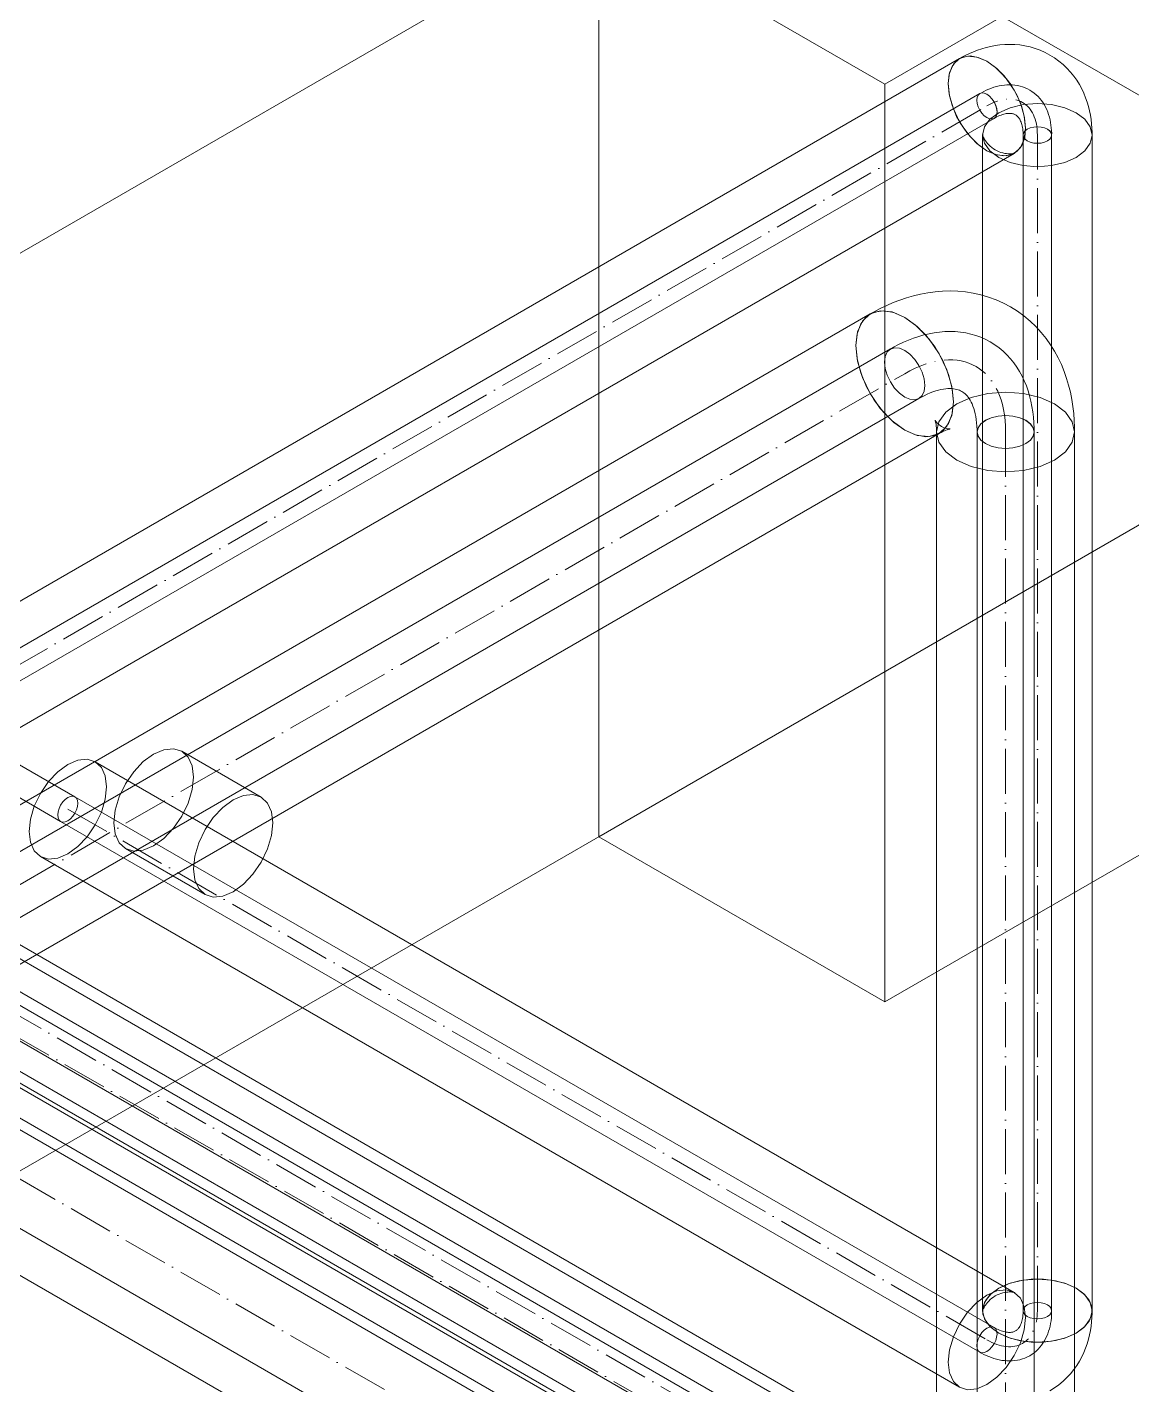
# Model space of a CAD drawing. Header units: millimetres. Extents: x -88595 to 880822, y -1054509 to -148035.
# Drawn here: x 375801.1 to 376046.8, y -320781.1 to -320479.1 of the extents above; entities that cross this region are included whole.
import ezdxf

# ---------------------------------------------------------------- set-up
doc = ezdxf.new("R2010")
doc.units = ezdxf.units.MM
doc.linetypes.add('$12$ADSK_Осевая', pattern=[14, 10, -2, 0, -2])
doc.linetypes.add('$13$ADSK_Осевая', pattern=[14, 10, -2, 0, -2])
for name, color, linetype, lineweight in [('Изоляция', 7, 'Continuous', 18), ('Оборудование', 7, 'Continuous', 18), ('Трубопровод', 7, 'Continuous', 18), ('Трубопроводы', 7, 'Continuous', 18)]:
    doc.layers.add(name, color=color, linetype=linetype, lineweight=lineweight)

# ---------------------------------------------------------------- blocks, each defined once
blk = doc.blocks.new('$0$ADSK_Канальный блок кондиционера1 - AD182MJERAB-3267445-В_ОВ3_1')
at = {"layer": 'Оборудование'}
for p, q in [((1421.55, 16799.45), (679.09, 17228.11)), ((928.7, 16719.03), (1421.55, 17003.58)), ((1282.25, 16849.67), (1423.68, 16931.32)), ((1218.62, 16886.41), (1282.25, 16849.67)), ((1218.62, 16886.41), (1218.62, 16682.28)), ((1282.25, 16645.54), (1282.25, 16849.67)), ((1421.55, 16799.45), (928.7, 16514.9)), ((1218.62, 16682.28), (1360.04, 16763.93)), ((1423.68, 16727.19), (1282.25, 16645.54)), ((1102.12, 16691.16), (1061.81, 16714.43)), ((1058.64, 16708.93), (1098.94, 16685.66)), ((1143.55, 16691.07), (1125.87, 16701.27)), ((1282.25, 16645.54), (1218.62, 16682.28)), ((1113.37, 16679.62), (1131.05, 16669.42))]:
    blk.add_line(p, q, dxfattribs=at)
for points in [[(1110.78, 16685.35, 0), (1111.08, 16688.16, 0), (1111.97, 16691.13, 0), (1113.37, 16694.06, 0), (1115.2, 16696.74, 0), (1117.33, 16698.99, 0), (1119.62, 16700.66, 0), (1121.91, 16701.63, 0), (1124.04, 16701.84, 0), (1125.87, 16701.27, 0), (1127.27, 16699.97, 0), (1128.16, 16698.02, 0), (1128.46, 16695.55, 0)], [(1128.46, 16695.55, 0), (1128.16, 16692.74, 0), (1127.27, 16689.77, 0), (1125.87, 16686.84, 0), (1124.04, 16684.16, 0), (1121.91, 16681.91, 0), (1119.62, 16680.24, 0), (1117.33, 16679.27, 0), (1115.2, 16679.06, 0), (1113.37, 16679.62, 0), (1111.97, 16680.93, 0), (1111.08, 16682.88, 0), (1110.78, 16685.35, 0)], [(1102.77, 16689.7, 0), (1102.7, 16690.33, 0), (1102.47, 16690.83, 0), (1102.12, 16691.16, 0), (1101.65, 16691.3, 0), (1101.11, 16691.25, 0), (1100.53, 16691, 0), (1099.95, 16690.58, 0), (1099.41, 16690, 0), (1098.94, 16689.32, 0), (1098.58, 16688.58, 0), (1098.36, 16687.83, 0), (1098.28, 16687.11, 0)], [(1146.14, 16685.35, 0), (1145.84, 16687.81, 0), (1144.95, 16689.77, 0), (1143.55, 16691.07, 0), (1141.72, 16691.63, 0), (1139.59, 16691.42, 0), (1137.3, 16690.45, 0), (1135.01, 16688.78, 0), (1132.88, 16686.53, 0), (1131.05, 16683.85, 0), (1129.64, 16680.93, 0), (1128.76, 16677.96, 0), (1128.46, 16675.14, 0)], [(1098.28, 16687.11, 0), (1098.36, 16686.48, 0), (1098.58, 16685.99, 0), (1098.94, 16685.66, 0), (1099.41, 16685.51, 0), (1099.95, 16685.57, 0), (1100.53, 16685.82, 0), (1101.11, 16686.24, 0), (1101.65, 16686.81, 0), (1102.12, 16687.49, 0), (1102.47, 16688.23, 0), (1102.7, 16688.99, 0), (1102.77, 16689.7, 0)], [(1128.46, 16675.14, 0), (1128.76, 16672.67, 0), (1129.64, 16670.72, 0), (1131.05, 16669.42, 0), (1132.88, 16668.85, 0), (1135.01, 16669.06, 0), (1137.3, 16670.04, 0), (1139.59, 16671.71, 0), (1141.72, 16673.96, 0), (1143.55, 16676.63, 0), (1144.95, 16679.56, 0), (1145.84, 16682.53, 0), (1146.14, 16685.35, 0)]]:
    blk.add_polyline3d(points, dxfattribs=at)
blk = doc.blocks.new('$0$ADSK_МедьПайка_Отвод-гнутая труба - Отвод _гнутая труба_-94627-В_ОВ3_1')
at = {"layer": 'Трубопроводы', "color": 190, "true_color": 0x8000ff}
for points in [[(1332.58, 16567.39, 0), (1333.09, 16567.77, 0), (1333.4, 16568.21, 0), (1333.51, 16568.69, 0), (1333.4, 16569.16, 0), (1333.09, 16569.61, 0), (1332.58, 16569.99, 0), (1331.93, 16570.28, 0), (1331.16, 16570.46, 0), (1330.34, 16570.52, 0), (1329.52, 16570.46, 0), (1328.75, 16570.28, 0), (1328.09, 16569.99, 0)], [(1325.46, 16564.17, 0), (1325.59, 16564.25, 0), (1325.71, 16564.34, 0), (1325.83, 16564.44, 0), (1325.94, 16564.55, 0), (1326.06, 16564.67, 0), (1326.17, 16564.82, 0), (1326.29, 16564.98, 0), (1326.4, 16565.16, 0), (1326.51, 16565.35, 0), (1326.61, 16565.57, 0), (1326.71, 16565.81, 0), (1326.8, 16566.07, 0), (1326.88, 16566.35, 0), (1326.96, 16566.65, 0), (1327.02, 16566.97, 0), (1327.07, 16567.31, 0), (1327.12, 16567.67, 0), (1327.14, 16568.04, 0), (1327.16, 16568.43, 0), (1327.16, 16568.69, 0)], [(1328.09, 16569.99, 0), (1327.59, 16569.61, 0), (1327.27, 16569.16, 0), (1327.16, 16568.69, 0), (1327.27, 16568.21, 0), (1327.59, 16567.77, 0), (1328.09, 16567.39, 0), (1328.75, 16567.1, 0), (1329.52, 16566.92, 0), (1330.34, 16566.86, 0), (1331.16, 16566.92, 0), (1331.93, 16567.1, 0), (1332.58, 16567.39, 0)], [(1328.64, 16558.67, 0), (1329.14, 16558.98, 0), (1329.61, 16559.33, 0), (1330.06, 16559.7, 0), (1330.48, 16560.11, 0), (1330.88, 16560.54, 0), (1331.24, 16560.99, 0), (1331.58, 16561.47, 0), (1331.89, 16561.97, 0), (1332.17, 16562.48, 0), (1332.42, 16563.01, 0), (1332.64, 16563.56, 0), (1332.84, 16564.11, 0), (1333.01, 16564.68, 0), (1333.15, 16565.26, 0), (1333.27, 16565.85, 0), (1333.37, 16566.45, 0), (1333.44, 16567.06, 0), (1333.48, 16567.67, 0), (1333.51, 16568.29, 0), (1333.51, 16568.69, 0)], [(1319.11, 16559.62, 0), (1318.53, 16559.37, 0), (1317.99, 16559.31, 0), (1317.53, 16559.46, 0), (1317.17, 16559.79, 0), (1316.94, 16560.28, 0), (1316.87, 16560.91, 0), (1316.94, 16561.63, 0), (1317.17, 16562.38, 0), (1317.53, 16563.12, 0), (1317.99, 16563.8, 0), (1318.53, 16564.38, 0), (1319.11, 16564.8, 0)], [(1319.11, 16564.8, 0), (1319.69, 16565.05, 0), (1320.24, 16565.1, 0), (1320.7, 16564.96, 0), (1321.06, 16564.63, 0), (1321.28, 16564.13, 0), (1321.36, 16563.5, 0), (1321.28, 16562.79, 0), (1321.06, 16562.03, 0), (1320.7, 16561.29, 0), (1320.24, 16560.61, 0), (1319.69, 16560.04, 0), (1319.11, 16559.62, 0)], [(1325.46, 16564.17, 0), (1325.33, 16564.1, 0), (1325.2, 16564.04, 0), (1325.05, 16563.99, 0), (1324.9, 16563.94, 0), (1324.73, 16563.91, 0), (1324.55, 16563.88, 0), (1324.35, 16563.86, 0), (1324.14, 16563.85, 0), (1323.92, 16563.86, 0), (1323.68, 16563.88, 0), (1323.42, 16563.91, 0), (1323.15, 16563.96, 0), (1322.87, 16564.03, 0), (1322.57, 16564.12, 0), (1322.26, 16564.22, 0), (1321.94, 16564.35, 0), (1321.61, 16564.49, 0), (1321.27, 16564.65, 0), (1320.92, 16564.83, 0), (1320.7, 16564.96, 0)], [(1328.64, 16558.67, 0), (1328.12, 16558.4, 0), (1327.58, 16558.16, 0), (1327.03, 16557.96, 0), (1326.47, 16557.79, 0), (1325.9, 16557.66, 0), (1325.32, 16557.58, 0), (1324.74, 16557.52, 0), (1324.16, 16557.5, 0), (1323.57, 16557.52, 0), (1322.99, 16557.57, 0), (1322.41, 16557.64, 0), (1321.83, 16557.75, 0), (1321.25, 16557.89, 0), (1320.67, 16558.06, 0), (1320.1, 16558.25, 0), (1319.54, 16558.47, 0), (1318.98, 16558.71, 0), (1318.42, 16558.97, 0), (1317.87, 16559.26, 0), (1317.53, 16559.46, 0)]]:
    blk.add_polyline3d(points, dxfattribs=at)
blk = doc.blocks.new('$0$ADSK_МедьПайка_Отвод-гнутая труба - Отвод _гнутая труба_-3260024-В_ОВ3_1')
at = {"layer": 'Трубопроводы', "color": 134, "true_color": 0x00a6a6}
for points in [[(1308.17, 16537.29, 0), (1307.16, 16536.54, 0), (1306.53, 16535.65, 0), (1306.31, 16534.7, 0), (1306.53, 16533.75, 0), (1307.16, 16532.87, 0), (1308.17, 16532.11, 0), (1309.49, 16531.53, 0), (1311.02, 16531.16, 0), (1312.66, 16531.04, 0), (1314.3, 16531.16, 0), (1315.84, 16531.53, 0), (1317.15, 16532.11, 0)], [(1317.15, 16532.11, 0), (1318.16, 16532.87, 0), (1318.79, 16533.75, 0), (1319.01, 16534.7, 0), (1318.79, 16535.65, 0), (1318.16, 16536.54, 0), (1317.15, 16537.29, 0), (1315.84, 16537.88, 0), (1314.3, 16538.24, 0), (1312.66, 16538.37, 0), (1311.02, 16538.24, 0), (1309.49, 16537.88, 0), (1308.17, 16537.29, 0)], [(1302.91, 16525.67, 0), (1303.16, 16525.82, 0), (1303.4, 16526, 0), (1303.64, 16526.2, 0), (1303.87, 16526.42, 0), (1304.1, 16526.67, 0), (1304.33, 16526.96, 0), (1304.56, 16527.28, 0), (1304.78, 16527.64, 0), (1305, 16528.03, 0), (1305.2, 16528.47, 0), (1305.4, 16528.95, 0), (1305.58, 16529.47, 0), (1305.75, 16530.03, 0), (1305.9, 16530.63, 0), (1306.03, 16531.27, 0), (1306.13, 16531.94, 0), (1306.22, 16532.66, 0), (1306.27, 16533.41, 0), (1306.3, 16534.19, 0), (1306.31, 16534.7, 0)], [(1309.26, 16514.67, 0), (1310.25, 16515.29, 0), (1311.2, 16515.98, 0), (1312.1, 16516.73, 0), (1312.95, 16517.54, 0), (1313.74, 16518.4, 0), (1314.47, 16519.31, 0), (1315.15, 16520.26, 0), (1315.76, 16521.26, 0), (1316.32, 16522.29, 0), (1316.82, 16523.35, 0), (1317.27, 16524.44, 0), (1317.66, 16525.55, 0), (1318, 16526.69, 0), (1318.29, 16527.85, 0), (1318.53, 16529.03, 0), (1318.71, 16530.22, 0), (1318.86, 16531.44, 0), (1318.95, 16532.66, 0), (1319, 16533.91, 0), (1319.01, 16534.7, 0)], [(1290.21, 16516.56, 0), (1289.05, 16516.06, 0), (1287.96, 16515.95, 0), (1287.03, 16516.24, 0), (1286.32, 16516.9, 0), (1285.87, 16517.89, 0), (1285.72, 16519.15, 0), (1285.87, 16520.58, 0), (1286.32, 16522.09, 0), (1287.03, 16523.57, 0), (1287.96, 16524.93, 0), (1289.05, 16526.08, 0), (1290.21, 16526.93, 0)], [(1290.21, 16526.93, 0), (1291.37, 16527.42, 0), (1292.45, 16527.53, 0), (1293.38, 16527.24, 0), (1294.1, 16526.58, 0), (1294.55, 16525.59, 0), (1294.7, 16524.33, 0), (1294.55, 16522.9, 0), (1294.1, 16521.39, 0), (1293.38, 16519.91, 0), (1292.45, 16518.55, 0), (1291.37, 16517.4, 0), (1290.21, 16516.56, 0)], [(1302.91, 16525.67, 0), (1302.65, 16525.53, 0), (1302.38, 16525.41, 0), (1302.09, 16525.3, 0), (1301.78, 16525.21, 0), (1301.44, 16525.14, 0), (1301.08, 16525.08, 0), (1300.69, 16525.04, 0), (1300.27, 16525.03, 0), (1299.82, 16525.04, 0), (1299.34, 16525.08, 0), (1298.83, 16525.15, 0), (1298.28, 16525.25, 0), (1297.72, 16525.39, 0), (1297.12, 16525.56, 0), (1296.5, 16525.77, 0), (1295.86, 16526.01, 0), (1295.2, 16526.3, 0), (1294.52, 16526.62, 0), (1293.83, 16526.99, 0), (1293.38, 16527.24, 0)], [(1309.26, 16514.67, 0), (1308.22, 16514.12, 0), (1307.15, 16513.64, 0), (1306.05, 16513.24, 0), (1304.93, 16512.91, 0), (1303.79, 16512.65, 0), (1302.63, 16512.47, 0), (1301.47, 16512.37, 0), (1300.3, 16512.33, 0), (1299.13, 16512.36, 0), (1297.96, 16512.46, 0), (1296.8, 16512.61, 0), (1295.64, 16512.83, 0), (1294.48, 16513.11, 0), (1293.33, 16513.44, 0), (1292.19, 16513.82, 0), (1291.06, 16514.26, 0), (1289.94, 16514.74, 0), (1288.83, 16515.27, 0), (1287.73, 16515.85, 0), (1287.03, 16516.24, 0)]]:
    blk.add_polyline3d(points, dxfattribs=at)

msp = doc.modelspace()

# ---------------------------------------------------------------- linework, layer by layer
at = {"layer": 'Изоляция', "color": 190, "true_color": 0x8000ff}
for p, q in [((376008.47, -320486.07), (375732.43, -320645.45)), ((376013.61, -320503.1), (376013.61, -320764.58)), ((376037.96, -320764.58), (376037.96, -320503.1)), ((375744.6, -320666.54), (376020.65, -320507.16)), ((376020.65, -320760.52), (375816.21, -320642.48)), ((378546.71, -322269.36), (375744.6, -320651.56)), ((375804.03, -320663.57), (376008.47, -320781.61)), ((375727.58, -320673.51), (378536.21, -322295.08))]:
    msp.add_line(p, q, dxfattribs=at)
at = {"layer": 'Изоляция', "color": 134, "true_color": 0x00a6a6}
for p, q in [((375988.59, -320542.88), (375743.5, -320684.38)), ((375759.64, -320710.51), (376003.94, -320569.46)), ((376003.37, -320569.13), (376003.37, -320804.69)), ((376034.07, -320804.69), (376034.07, -320569.13)), ((376003.94, -320804.36), (375768.3, -320668.31)), ((378565.65, -322311), (375759.65, -320690.95)), ((375752.95, -320694.9), (375988.59, -320830.95)), ((375740.52, -320722.69), (378549.14, -322344.25))]:
    msp.add_line(p, q, dxfattribs=at)
at = {"layer": 'Изоляция', "color": 190, "true_color": 0x8000ff}
for points in [[(376014.56, -320486.68, 0), (376012.65, -320485.82, 0), (376010.83, -320485.5, 0), (376009.19, -320485.75, 0), (376007.83, -320486.53, 0), (376006.8, -320487.83, 0), (376006.17, -320489.56, 0), (376005.95, -320491.65, 0)], [(376005.95, -320491.65, 0), (376006.25, -320489.24, 0), (376007.11, -320487.34, 0), (376008.47, -320486.07, 0), (376010.26, -320485.52, 0), (376012.33, -320485.73, 0), (376014.56, -320486.68, 0)], [(376028.59, -320485.29, 0), (376027.52, -320484.72, 0), (376026.42, -320484.23, 0), (376025.3, -320483.82, 0), (376024.16, -320483.48, 0), (376023.02, -320483.23, 0), (376021.88, -320483.05, 0), (376020.75, -320482.95, 0), (376019.63, -320482.91, 0), (376018.54, -320482.94, 0), (376017.46, -320483.03, 0), (376016.42, -320483.17, 0), (376015.4, -320483.36, 0), (376014.4, -320483.6, 0), (376013.44, -320483.88, 0), (376012.5, -320484.19, 0), (376011.59, -320484.54, 0), (376010.7, -320484.93, 0), (376009.84, -320485.34, 0), (376009, -320485.78, 0), (376008.47, -320486.07, 0)], [(376028.59, -320485.29, 0), (376029.61, -320485.93, 0), (376030.59, -320486.63, 0), (376031.51, -320487.4, 0), (376032.36, -320488.22, 0), (376033.15, -320489.08, 0), (376033.88, -320489.98, 0), (376034.53, -320490.91, 0), (376035.12, -320491.86, 0), (376035.64, -320492.82, 0), (376036.1, -320493.79, 0), (376036.51, -320494.77, 0), (376036.85, -320495.75, 0), (376037.14, -320496.73, 0), (376037.38, -320497.7, 0), (376037.58, -320498.67, 0), (376037.73, -320499.64, 0), (376037.84, -320500.6, 0), (376037.92, -320501.55, 0), (376037.96, -320502.5, 0), (376037.96, -320503.1, 0)], [(376014.56, -320486.68, 0), (376016.79, -320488.3, 0), (376018.87, -320490.49, 0), (376020.65, -320493.1, 0), (376022.02, -320495.95, 0), (376022.88, -320498.85, 0), (376023.17, -320501.59, 0)], [(376023.17, -320501.59, 0), (376022.95, -320499.25, 0), (376022.32, -320496.78, 0), (376021.29, -320494.3, 0), (376019.93, -320491.94, 0), (376018.3, -320489.82, 0), (376016.48, -320488.03, 0), (376014.56, -320486.68, 0)], [(376014.56, -320506.56, 0), (376012.33, -320504.93, 0), (376010.26, -320502.74, 0), (376008.47, -320500.13, 0), (376007.11, -320497.28, 0), (376006.25, -320494.39, 0), (376005.95, -320491.65, 0)], [(376005.95, -320491.65, 0), (376006.17, -320493.98, 0), (376006.81, -320496.45, 0), (376007.83, -320498.93, 0), (376009.2, -320501.29, 0), (376010.83, -320503.42, 0), (376012.65, -320505.2, 0), (376014.56, -320506.56, 0)], [(376034.4, -320498.13, 0), (376031.87, -320497.01, 0), (376028.94, -320496.31, 0), (376025.79, -320496.07, 0), (376022.64, -320496.31, 0), (376019.7, -320497.01, 0), (376017.18, -320498.13, 0)], [(376017.18, -320498.13, 0), (376019.7, -320497.01, 0), (376022.64, -320496.31, 0), (376025.79, -320496.07, 0), (376028.94, -320496.31, 0), (376031.87, -320497.01, 0), (376034.4, -320498.13, 0)], [(376017.18, -320498.13, 0), (376015.24, -320499.58, 0), (376014.03, -320501.28, 0), (376013.61, -320503.1, 0), (376014.03, -320504.92, 0), (376015.24, -320506.61, 0), (376017.18, -320508.07, 0)], [(376017.18, -320508.07, 0), (376015.24, -320506.61, 0), (376014.03, -320504.92, 0), (376013.61, -320503.1, 0), (376014.03, -320501.28, 0), (376015.24, -320499.58, 0), (376017.18, -320498.13, 0)], [(376034.4, -320508.07, 0), (376036.33, -320506.61, 0), (376037.55, -320504.92, 0), (376037.96, -320503.1, 0), (376037.55, -320501.28, 0), (376036.33, -320499.58, 0), (376034.4, -320498.13, 0)], [(376034.4, -320498.13, 0), (376036.33, -320499.58, 0), (376037.55, -320501.28, 0), (376037.96, -320503.1, 0), (376037.55, -320504.92, 0), (376036.33, -320506.61, 0), (376034.4, -320508.07, 0)], [(376016.41, -320506.37, 0), (376016.01, -320506.12, 0), (376015.63, -320505.85, 0), (376015.28, -320505.55, 0), (376014.96, -320505.25, 0), (376014.68, -320504.95, 0), (376014.44, -320504.65, 0), (376014.23, -320504.36, 0), (376014.06, -320504.08, 0), (376013.93, -320503.83, 0), (376013.82, -320503.61, 0), (376013.74, -320503.42, 0), (376013.69, -320503.25, 0), (376013.65, -320503.13, 0), (376013.62, -320503.03, 0), (376013.61, -320502.97, 0), (376013.61, -320502.94, 0), (376013.61, -320502.94, 0)], [(376013.61, -320502.94, 0), (376013.61, -320502.95, 0), (376013.61, -320503, 0), (376013.61, -320503.07, 0), (376013.61, -320503.1, 0)], [(376023.17, -320501.59, 0), (376022.88, -320503.99, 0), (376022.02, -320505.89, 0), (376020.65, -320507.16, 0), (376018.87, -320507.71, 0), (376016.79, -320507.51, 0), (376014.56, -320506.56, 0)], [(376014.56, -320506.56, 0), (376016.48, -320507.42, 0), (376018.3, -320507.73, 0), (376019.93, -320507.49, 0), (376021.29, -320506.7, 0), (376022.32, -320505.41, 0), (376022.96, -320503.67, 0), (376023.17, -320501.59, 0)], [(376016.41, -320506.37, 0), (376016.83, -320506.6, 0), (376017.26, -320506.79, 0), (376017.69, -320506.95, 0), (376018.11, -320507.07, 0), (376018.51, -320507.16, 0), (376018.9, -320507.22, 0), (376019.25, -320507.25, 0), (376019.57, -320507.26, 0), (376019.85, -320507.25, 0), (376020.1, -320507.23, 0), (376020.31, -320507.21, 0), (376020.48, -320507.18, 0), (376020.61, -320507.14, 0), (376020.7, -320507.12, 0), (376020.76, -320507.1, 0), (376020.79, -320507.09, 0), (376020.79, -320507.09, 0)], [(376017.18, -320508.07, 0), (376019.7, -320509.19, 0), (376022.64, -320509.89, 0), (376025.79, -320510.13, 0), (376028.94, -320509.89, 0), (376031.87, -320509.19, 0), (376034.4, -320508.07, 0)], [(376034.4, -320508.07, 0), (376031.87, -320509.19, 0), (376028.94, -320509.89, 0), (376025.79, -320510.13, 0), (376022.64, -320509.89, 0), (376019.7, -320509.19, 0), (376017.18, -320508.07, 0)], [(376020.79, -320507.09, 0), (376020.78, -320507.09, 0), (376020.74, -320507.11, 0), (376020.67, -320507.15, 0), (376020.65, -320507.16, 0)], [(375810.12, -320643.09, 0), (375812.35, -320642.14, 0), (375814.42, -320641.93, 0), (375816.21, -320642.48, 0), (375817.58, -320643.75, 0), (375818.44, -320645.65, 0), (375818.73, -320648.06, 0)], [(375801.51, -320658, 0), (375801.8, -320655.26, 0), (375802.66, -320652.36, 0), (375804.03, -320649.51, 0), (375805.82, -320646.9, 0), (375807.89, -320644.71, 0), (375810.12, -320643.09, 0)], [(375818.73, -320648.06, 0), (375818.44, -320650.8, 0), (375817.58, -320653.69, 0), (375816.21, -320656.54, 0), (375814.42, -320659.15, 0), (375812.35, -320661.34, 0), (375810.12, -320662.97, 0)], [(375810.12, -320662.97, 0), (375807.89, -320663.92, 0), (375805.82, -320664.12, 0), (375804.03, -320663.57, 0), (375802.66, -320662.3, 0), (375801.8, -320660.4, 0), (375801.51, -320658, 0)], [(376017.18, -320759.61, 0), (376019.7, -320758.49, 0), (376022.64, -320757.79, 0), (376025.79, -320757.55, 0), (376028.94, -320757.79, 0), (376031.87, -320758.49, 0), (376034.4, -320759.61, 0)], [(376034.4, -320759.61, 0), (376032.26, -320758.63, 0), (376029.81, -320757.95, 0), (376027.15, -320757.6, 0), (376024.42, -320757.6, 0), (376021.76, -320757.95, 0), (376019.31, -320758.63, 0), (376017.18, -320759.61, 0)], [(376017.18, -320769.55, 0), (376015.24, -320768.1, 0), (376014.03, -320766.4, 0), (376013.61, -320764.58, 0), (376014.03, -320762.76, 0), (376015.24, -320761.07, 0), (376017.18, -320759.61, 0)], [(376017.18, -320759.61, 0), (376015.48, -320760.84, 0), (376014.29, -320762.26, 0), (376013.69, -320763.8, 0), (376013.69, -320765.37, 0), (376014.3, -320766.9, 0), (376015.48, -320768.32, 0), (376017.18, -320769.55, 0)], [(376023.17, -320766.09, 0), (376022.88, -320763.69, 0), (376022.02, -320761.79, 0), (376020.65, -320760.52, 0), (376018.87, -320759.97, 0), (376016.79, -320760.17, 0), (376014.56, -320761.12, 0)], [(376014.56, -320761.12, 0), (376016.79, -320760.17, 0), (376018.87, -320759.97, 0), (376020.65, -320760.52, 0), (376022.02, -320761.79, 0), (376022.88, -320763.69, 0), (376023.17, -320766.09, 0)], [(376016.41, -320761.3, 0), (376016.83, -320761.08, 0), (376017.26, -320760.89, 0), (376017.69, -320760.73, 0), (376018.11, -320760.61, 0), (376018.51, -320760.52, 0), (376018.9, -320760.46, 0), (376019.25, -320760.43, 0), (376019.57, -320760.42, 0), (376019.85, -320760.42, 0), (376020.1, -320760.44, 0), (376020.31, -320760.47, 0), (376020.48, -320760.5, 0), (376020.61, -320760.53, 0), (376020.7, -320760.56, 0), (376020.76, -320760.58, 0), (376020.79, -320760.59, 0), (376020.79, -320760.59, 0)], [(376020.79, -320760.59, 0), (376020.78, -320760.59, 0), (376020.74, -320760.57, 0), (376020.67, -320760.53, 0), (376020.65, -320760.52, 0)], [(376034.4, -320759.61, 0), (376036.33, -320761.07, 0), (376037.55, -320762.76, 0), (376037.96, -320764.58, 0), (376037.55, -320766.4, 0), (376036.33, -320768.1, 0), (376034.4, -320769.55, 0)], [(376034.4, -320769.55, 0), (376036.1, -320768.32, 0), (376037.28, -320766.9, 0), (376037.89, -320765.37, 0), (376037.89, -320763.79, 0), (376037.28, -320762.26, 0), (376036.1, -320760.84, 0), (376034.4, -320759.61, 0)], [(376014.56, -320761.12, 0), (376012.33, -320762.75, 0), (376010.26, -320764.94, 0), (376008.47, -320767.55, 0), (376007.11, -320770.4, 0), (376006.25, -320773.29, 0), (376005.95, -320776.03, 0)], [(376005.95, -320776.03, 0), (376006.25, -320773.29, 0), (376007.11, -320770.4, 0), (376008.47, -320767.55, 0), (376010.26, -320764.94, 0), (376012.33, -320762.75, 0), (376014.56, -320761.12, 0)], [(376016.41, -320761.3, 0), (376016.01, -320761.56, 0), (376015.63, -320761.83, 0), (376015.28, -320762.12, 0), (376014.96, -320762.43, 0), (376014.68, -320762.73, 0), (376014.44, -320763.03, 0), (376014.23, -320763.32, 0), (376014.06, -320763.59, 0), (376013.93, -320763.84, 0), (376013.82, -320764.07, 0), (376013.74, -320764.26, 0), (376013.69, -320764.42, 0), (376013.65, -320764.55, 0), (376013.62, -320764.65, 0), (376013.61, -320764.71, 0), (376013.61, -320764.74, 0), (376013.61, -320764.74, 0)], [(376013.61, -320764.74, 0), (376013.61, -320764.73, 0), (376013.61, -320764.68, 0), (376013.61, -320764.6, 0), (376013.61, -320764.58, 0)], [(376014.56, -320781, 0), (376016.79, -320779.38, 0), (376018.87, -320777.19, 0), (376020.65, -320774.58, 0), (376022.02, -320771.73, 0), (376022.88, -320768.83, 0), (376023.17, -320766.09, 0)], [(376023.17, -320766.09, 0), (376022.88, -320768.83, 0), (376022.02, -320771.73, 0), (376020.65, -320774.58, 0), (376018.87, -320777.19, 0), (376016.79, -320779.38, 0), (376014.56, -320781, 0)], [(376028.59, -320782.39, 0), (376029.61, -320781.75, 0), (376030.59, -320781.04, 0), (376031.51, -320780.28, 0), (376032.36, -320779.46, 0), (376033.15, -320778.6, 0), (376033.88, -320777.7, 0), (376034.53, -320776.77, 0), (376035.12, -320775.82, 0), (376035.64, -320774.86, 0), (376036.1, -320773.89, 0), (376036.51, -320772.91, 0), (376036.85, -320771.93, 0), (376037.14, -320770.95, 0), (376037.38, -320769.98, 0), (376037.58, -320769.01, 0), (376037.73, -320768.04, 0), (376037.84, -320767.08, 0), (376037.92, -320766.13, 0), (376037.96, -320765.18, 0), (376037.96, -320764.58, 0)], [(376034.4, -320769.55, 0), (376031.87, -320770.67, 0), (376028.94, -320771.37, 0), (376025.79, -320771.61, 0), (376022.64, -320771.37, 0), (376019.7, -320770.67, 0), (376017.18, -320769.55, 0)], [(376017.18, -320769.55, 0), (376019.31, -320770.53, 0), (376021.77, -320771.22, 0), (376024.43, -320771.57, 0), (376027.15, -320771.57, 0), (376029.81, -320771.22, 0), (376032.27, -320770.53, 0), (376034.4, -320769.55, 0)], [(376005.95, -320776.03, 0), (376006.25, -320778.44, 0), (376007.11, -320780.34, 0), (376008.47, -320781.61, 0), (376010.26, -320782.16, 0), (376012.33, -320781.95, 0), (376014.56, -320781, 0)], [(376014.56, -320781, 0), (376012.33, -320781.95, 0), (376010.26, -320782.16, 0), (376008.47, -320781.61, 0), (376007.11, -320780.34, 0), (376006.25, -320778.44, 0), (376005.95, -320776.03, 0)]]:
    msp.add_polyline3d(points, dxfattribs=at)
at = {"layer": 'Изоляция', "color": 134, "true_color": 0x00a6a6}
for points in [[(376019.82, -320541.3, 0), (376018.23, -320540.46, 0), (376016.59, -320539.73, 0), (376014.92, -320539.12, 0), (376013.22, -320538.62, 0), (376011.51, -320538.24, 0), (376009.79, -320537.97, 0), (376008.08, -320537.81, 0), (376006.38, -320537.76, 0), (376004.7, -320537.8, 0), (376003.04, -320537.94, 0), (376001.41, -320538.16, 0), (375999.81, -320538.46, 0), (375998.24, -320538.83, 0), (375996.7, -320539.28, 0), (375995.19, -320539.79, 0), (375993.72, -320540.35, 0), (375992.27, -320540.98, 0), (375990.85, -320541.66, 0), (375989.46, -320542.39, 0), (375988.59, -320542.88, 0)], [(375996.27, -320543.64, 0), (375993.85, -320542.56, 0), (375991.55, -320542.16, 0), (375989.5, -320542.46, 0), (375987.78, -320543.46, 0), (375986.49, -320545.09, 0), (375985.68, -320547.27, 0), (375985.41, -320549.9, 0)], [(375985.41, -320549.9, 0), (375985.78, -320546.87, 0), (375986.87, -320544.48, 0), (375988.59, -320542.88, 0), (375990.84, -320542.18, 0), (375993.46, -320542.44, 0), (375996.27, -320543.64, 0)], [(376019.82, -320541.3, 0), (376021.34, -320542.26, 0), (376022.79, -320543.31, 0), (376024.16, -320544.45, 0), (376025.44, -320545.67, 0), (376026.62, -320546.97, 0), (376027.71, -320548.32, 0), (376028.71, -320549.72, 0), (376029.6, -320551.17, 0), (376030.4, -320552.64, 0), (376031.12, -320554.15, 0), (376031.74, -320555.67, 0), (376032.28, -320557.2, 0), (376032.74, -320558.75, 0), (376033.13, -320560.31, 0), (376033.44, -320561.87, 0), (376033.69, -320563.43, 0), (376033.87, -320565, 0), (376033.99, -320566.57, 0), (376034.06, -320568.14, 0), (376034.07, -320569.13, 0)], [(375996.27, -320543.64, 0), (375999.07, -320545.69, 0), (376001.69, -320548.45, 0), (376003.94, -320551.74, 0), (376005.67, -320555.33, 0), (376006.75, -320558.98, 0), (376007.12, -320562.44, 0)], [(376007.12, -320562.44, 0), (376006.85, -320559.49, 0), (376006.04, -320556.38, 0), (376004.75, -320553.25, 0), (376003.03, -320550.28, 0), (376000.97, -320547.6, 0), (375998.68, -320545.34, 0), (375996.27, -320543.64, 0)], [(375996.27, -320568.7, 0), (375993.46, -320566.65, 0), (375990.84, -320563.89, 0), (375988.59, -320560.6, 0), (375986.87, -320557.01, 0), (375985.78, -320553.36, 0), (375985.41, -320549.9, 0)], [(375985.41, -320549.9, 0), (375985.68, -320552.85, 0), (375986.49, -320555.96, 0), (375987.78, -320559.09, 0), (375989.5, -320562.06, 0), (375991.56, -320564.75, 0), (375993.85, -320567, 0), (375996.27, -320568.7, 0)], [(376029.57, -320562.87, 0), (376026.39, -320561.46, 0), (376022.69, -320560.57, 0), (376018.72, -320560.27, 0), (376014.74, -320560.57, 0), (376011.04, -320561.46, 0), (376007.86, -320562.87, 0)], [(376007.86, -320562.87, 0), (376011.04, -320561.46, 0), (376014.74, -320560.57, 0), (376018.72, -320560.27, 0), (376022.69, -320560.57, 0), (376026.39, -320561.46, 0), (376029.57, -320562.87, 0)], [(376007.12, -320562.44, 0), (376006.75, -320565.47, 0), (376005.67, -320567.86, 0), (376003.94, -320569.46, 0), (376001.69, -320570.16, 0), (375999.07, -320569.9, 0), (375996.27, -320568.7, 0)], [(375996.27, -320568.7, 0), (375998.68, -320569.78, 0), (376000.98, -320570.18, 0), (376003.03, -320569.88, 0), (376004.75, -320568.88, 0), (376006.05, -320567.25, 0), (376006.85, -320565.07, 0), (376007.12, -320562.44, 0)], [(376007.86, -320562.87, 0), (376005.42, -320564.7, 0), (376003.89, -320566.84, 0), (376003.37, -320569.13, 0), (376003.89, -320571.43, 0), (376005.42, -320573.56, 0), (376007.86, -320575.4, 0)], [(376007.86, -320575.4, 0), (376005.42, -320573.56, 0), (376003.89, -320571.43, 0), (376003.37, -320569.13, 0), (376003.89, -320566.84, 0), (376005.42, -320564.7, 0), (376007.86, -320562.87, 0)], [(376029.57, -320575.4, 0), (376032.01, -320573.56, 0), (376033.54, -320571.43, 0), (376034.07, -320569.13, 0), (376033.54, -320566.84, 0), (376032.01, -320564.7, 0), (376029.57, -320562.87, 0)], [(376029.57, -320562.87, 0), (376032.01, -320564.7, 0), (376033.54, -320566.84, 0), (376034.07, -320569.13, 0), (376033.54, -320571.43, 0), (376032.01, -320573.56, 0), (376029.57, -320575.4, 0)], [(376004.47, -320567.89, 0), (376004.19, -320567.72, 0), (376003.93, -320567.53, 0), (376003.7, -320567.34, 0), (376003.5, -320567.15, 0), (376003.33, -320566.97, 0), (376003.2, -320566.81, 0), (376003.11, -320566.68, 0), (376003.05, -320566.59, 0), (376003.03, -320566.53, 0), (376003.02, -320566.52, 0)], [(376003.02, -320566.52, 0), (376003.03, -320566.55, 0), (376003.06, -320566.63, 0), (376003.1, -320566.76, 0), (376003.15, -320566.94, 0), (376003.2, -320567.18, 0), (376003.25, -320567.47, 0), (376003.3, -320567.81, 0), (376003.33, -320568.2, 0), (376003.36, -320568.64, 0), (376003.37, -320569.12, 0), (376003.37, -320569.13, 0)], [(376006.37, -320568.46, 0), (376006.34, -320568.46, 0), (376006.26, -320568.48, 0), (376006.13, -320568.5, 0), (376005.95, -320568.55, 0), (376005.72, -320568.63, 0), (376005.44, -320568.73, 0), (376005.12, -320568.86, 0), (376004.76, -320569.03, 0), (376004.37, -320569.22, 0), (376003.95, -320569.46, 0), (376003.94, -320569.46, 0)], [(376004.47, -320567.89, 0), (376004.76, -320568.05, 0), (376005.05, -320568.18, 0), (376005.33, -320568.28, 0), (376005.6, -320568.36, 0), (376005.83, -320568.41, 0), (376006.03, -320568.44, 0), (376006.19, -320568.46, 0), (376006.3, -320568.46, 0), (376006.36, -320568.46, 0), (376006.37, -320568.46, 0)], [(376007.86, -320575.4, 0), (376011.04, -320576.81, 0), (376014.74, -320577.69, 0), (376018.72, -320577.99, 0), (376022.69, -320577.69, 0), (376026.39, -320576.81, 0), (376029.57, -320575.4, 0)], [(376029.57, -320575.4, 0), (376026.39, -320576.81, 0), (376022.69, -320577.69, 0), (376018.72, -320577.99, 0), (376014.74, -320577.69, 0), (376011.04, -320576.81, 0), (376007.86, -320575.4, 0)]]:
    msp.add_polyline3d(points, dxfattribs=at)
at = {"layer": 'Трубопровод', "color": 190, "true_color": 0x8000ff}
for p, q in [((376012.97, -320493.87), (375734.29, -320654.77)), ((375737.47, -320660.26), (376016.15, -320499.37)), ((376022.61, -320503.1), (376022.61, -320764.58)), ((376028.96, -320764.58), (376028.96, -320503.1)), ((376016.15, -320768.31), (375811.71, -320650.28)), ((378545.47, -322279.04), (375736.84, -320657.48)), ((375808.53, -320655.78), (376012.97, -320773.81)), ((375732.08, -320665.72), (378540.71, -322287.28))]:
    msp.add_line(p, q, dxfattribs=at)
at = {"layer": 'Трубопровод', "color": 190, "linetype": '$12$ADSK_Осевая', "true_color": 0x8000ff}
for p, q in [((375735.88, -320657.51), (376014.56, -320496.62)), ((375735.88, -320657.51), (376014.56, -320496.62)), ((376025.79, -320764.58), (376025.79, -320503.1)), ((376025.79, -320764.58), (376025.79, -320503.1)), ((375810.12, -320653.03), (376014.56, -320771.06)), ((375810.12, -320653.03), (376014.56, -320771.06)), ((375734.46, -320661.6), (378543.09, -322283.16)), ((375734.46, -320661.6), (378543.09, -322283.16))]:
    msp.add_line(p, q, dxfattribs=at)
at = {"layer": 'Трубопровод', "color": 134, "true_color": 0x00a6a6}
for p, q in [((375993.09, -320550.67), (375746.6, -320692.98)), ((375752.95, -320703.98), (375999.44, -320561.67)), ((376012.37, -320569.13), (376012.37, -320804.69)), ((376025.07, -320804.69), (376025.07, -320569.13)), ((375999.44, -320812.15), (375763.8, -320676.11)), ((375757.45, -320687.1), (375993.09, -320823.15)), ((378563.17, -322319.96), (375754.54, -320698.4)), ((375745.02, -320714.89), (378553.64, -322336.46))]:
    msp.add_line(p, q, dxfattribs=at)
at = {"layer": 'Трубопровод', "color": 134, "linetype": '$12$ADSK_Осевая', "true_color": 0x00a6a6}
for p, q in [((375749.78, -320698.48), (375996.27, -320556.17)), ((375749.78, -320698.48), (375996.27, -320556.17)), ((376018.72, -320804.69), (376018.72, -320569.13)), ((376018.72, -320804.69), (376018.72, -320569.13)), ((375760.62, -320681.6), (375996.27, -320817.65)), ((375760.62, -320681.6), (375996.27, -320817.65)), ((375749.78, -320706.64), (378558.41, -322328.21)), ((375749.78, -320706.64), (378558.41, -322328.21))]:
    msp.add_line(p, q, dxfattribs=at)
at = {"layer": 'Трубопровод', "color": 190, "true_color": 0x8000ff}
for points in [[(376012.32, -320495.32, 0), (376012.39, -320494.69, 0), (376012.62, -320494.2, 0), (376012.97, -320493.87, 0), (376013.44, -320493.72, 0), (376013.98, -320493.78, 0), (376014.56, -320494.02, 0)], [(376014.56, -320494.02, 0), (376015.14, -320494.45, 0), (376015.68, -320495.02, 0), (376016.15, -320495.7, 0), (376016.51, -320496.44, 0), (376016.73, -320497.2, 0), (376016.81, -320497.91, 0)], [(376014.56, -320499.21, 0), (376013.98, -320498.79, 0), (376013.44, -320498.21, 0), (376012.97, -320497.53, 0), (376012.62, -320496.79, 0), (376012.39, -320496.04, 0), (376012.32, -320495.32, 0)], [(376016.81, -320497.91, 0), (376016.73, -320498.54, 0), (376016.51, -320499.04, 0), (376016.15, -320499.37, 0), (376015.68, -320499.51, 0), (376015.14, -320499.46, 0), (376014.56, -320499.21, 0)], [(376023.54, -320501.8, 0), (376023.04, -320502.18, 0), (376022.72, -320502.62, 0), (376022.61, -320503.1, 0), (376022.72, -320503.57, 0), (376023.04, -320504.01, 0), (376023.54, -320504.39, 0)], [(376028.03, -320501.8, 0), (376027.37, -320501.51, 0), (376026.61, -320501.33, 0), (376025.79, -320501.26, 0), (376024.97, -320501.33, 0), (376024.2, -320501.51, 0), (376023.54, -320501.8, 0)], [(376028.03, -320504.39, 0), (376028.54, -320504.01, 0), (376028.85, -320503.57, 0), (376028.96, -320503.1, 0), (376028.85, -320502.62, 0), (376028.54, -320502.18, 0), (376028.03, -320501.8, 0)], [(376023.54, -320504.39, 0), (376024.2, -320504.69, 0), (376024.97, -320504.87, 0), (376025.79, -320504.93, 0), (376026.61, -320504.87, 0), (376027.37, -320504.69, 0), (376028.03, -320504.39, 0)], [(375807.87, -320654.32, 0), (375807.95, -320653.61, 0), (375808.18, -320652.85, 0), (375808.53, -320652.11, 0), (375809, -320651.43, 0), (375809.54, -320650.86, 0), (375810.12, -320650.43, 0)], [(375810.12, -320650.43, 0), (375810.7, -320650.19, 0), (375811.24, -320650.13, 0), (375811.71, -320650.28, 0), (375812.06, -320650.61, 0), (375812.29, -320651.1, 0), (375812.36, -320651.73, 0)], [(375812.36, -320651.73, 0), (375812.29, -320652.45, 0), (375812.06, -320653.2, 0), (375811.71, -320653.94, 0), (375811.24, -320654.62, 0), (375810.7, -320655.2, 0), (375810.12, -320655.62, 0)], [(375810.12, -320655.62, 0), (375809.54, -320655.87, 0), (375809, -320655.92, 0), (375808.53, -320655.78, 0), (375808.18, -320655.45, 0), (375807.95, -320654.95, 0), (375807.87, -320654.32, 0)], [(376023.54, -320765.88, 0), (376023.04, -320765.5, 0), (376022.72, -320765.06, 0), (376022.61, -320764.58, 0), (376022.72, -320764.11, 0), (376023.04, -320763.66, 0), (376023.54, -320763.28, 0)], [(376023.54, -320763.28, 0), (376024.2, -320762.99, 0), (376024.97, -320762.81, 0), (376025.79, -320762.75, 0), (376026.61, -320762.81, 0), (376027.37, -320762.99, 0), (376028.03, -320763.28, 0)], [(376028.03, -320763.28, 0), (376028.54, -320763.66, 0), (376028.85, -320764.11, 0), (376028.96, -320764.58, 0), (376028.85, -320765.06, 0), (376028.54, -320765.5, 0), (376028.03, -320765.88, 0)], [(376028.03, -320765.88, 0), (376027.37, -320766.17, 0), (376026.61, -320766.35, 0), (376025.79, -320766.41, 0), (376024.97, -320766.35, 0), (376024.2, -320766.17, 0), (376023.54, -320765.88, 0)], [(376014.56, -320768.47, 0), (376013.98, -320768.89, 0), (376013.44, -320769.47, 0), (376012.97, -320770.15, 0), (376012.62, -320770.89, 0), (376012.39, -320771.64, 0), (376012.32, -320772.36, 0)], [(376016.81, -320769.77, 0), (376016.73, -320769.14, 0), (376016.51, -320768.64, 0), (376016.15, -320768.31, 0), (376015.68, -320768.17, 0), (376015.14, -320768.22, 0), (376014.56, -320768.47, 0)], [(376012.32, -320772.36, 0), (376012.39, -320772.98, 0), (376012.62, -320773.48, 0), (376012.97, -320773.81, 0), (376013.44, -320773.96, 0), (376013.98, -320773.9, 0), (376014.56, -320773.65, 0)], [(376014.56, -320773.65, 0), (376015.14, -320773.23, 0), (376015.68, -320772.66, 0), (376016.15, -320771.98, 0), (376016.51, -320771.24, 0), (376016.73, -320770.48, 0), (376016.81, -320769.77, 0)]]:
    msp.add_polyline3d(points, dxfattribs=at)
at = {"layer": 'Трубопровод', "color": 134, "true_color": 0x00a6a6}
for points in [[(375991.78, -320553.58, 0), (375991.93, -320552.32, 0), (375992.38, -320551.33, 0), (375993.09, -320550.67, 0), (375994.02, -320550.38, 0), (375995.1, -320550.49, 0), (375996.27, -320550.99, 0)], [(375996.27, -320550.99, 0), (375997.43, -320551.83, 0), (375998.51, -320552.98, 0), (375999.44, -320554.34, 0), (376000.15, -320555.82, 0), (376000.6, -320557.33, 0), (376000.76, -320558.76, 0)], [(375996.27, -320561.36, 0), (375995.1, -320560.51, 0), (375994.02, -320559.36, 0), (375993.09, -320558, 0), (375992.38, -320556.52, 0), (375991.93, -320555.01, 0), (375991.78, -320553.58, 0)], [(376000.76, -320558.76, 0), (376000.6, -320560.02, 0), (376000.15, -320561.01, 0), (375999.44, -320561.67, 0), (375998.51, -320561.96, 0), (375997.43, -320561.85, 0), (375996.27, -320561.36, 0)], [(376014.23, -320566.54, 0), (376013.22, -320567.3, 0), (376012.58, -320568.18, 0), (376012.37, -320569.13, 0), (376012.58, -320570.08, 0), (376013.22, -320570.97, 0), (376014.23, -320571.72, 0)], [(376023.21, -320566.54, 0), (376021.89, -320565.96, 0), (376020.36, -320565.59, 0), (376018.72, -320565.47, 0), (376017.07, -320565.59, 0), (376015.54, -320565.96, 0), (376014.23, -320566.54, 0)], [(376023.21, -320571.72, 0), (376024.22, -320570.97, 0), (376024.85, -320570.08, 0), (376025.07, -320569.13, 0), (376024.85, -320568.18, 0), (376024.22, -320567.3, 0), (376023.21, -320566.54, 0)], [(376014.23, -320571.72, 0), (376015.54, -320572.31, 0), (376017.07, -320572.67, 0), (376018.72, -320572.8, 0), (376020.36, -320572.67, 0), (376021.89, -320572.31, 0), (376023.21, -320571.72, 0)]]:
    msp.add_polyline3d(points, dxfattribs=at)
at = {"layer": 'Трубопроводы', "color": 190, "linetype": '$13$ADSK_Осевая', "true_color": 0x8000ff}
for centre, major_axis, start_param, end_param in [((376014.56, -320509.58), (7.94, 13.75), 5.497787, 7.068583), ((376014.56, -320758.1), (-7.94, 13.75), 2.356194, 3.926991)]:
    msp.add_ellipse(centre, major_axis=major_axis, ratio=0.57735, start_param=start_param, end_param=end_param, dxfattribs=at)
at = {"layer": 'Трубопроводы', "color": 134, "linetype": '$13$ADSK_Осевая', "true_color": 0x00a6a6}
msp.add_ellipse((375996.27, -320582.09), major_axis=(15.88, 27.5), ratio=0.57735, start_param=5.497787, end_param=7.068583, dxfattribs=at)

# ---------------------------------------------------------------- block references
at = {"layer": 'Оборудование'}
msp.add_blockref('$0$ADSK_Канальный блок кондиционера1 - AD182MJERAB-3267445-В_ОВ3_1', (374709.59, -337341.43), dxfattribs=at)
at = {"layer": 'Трубопроводы', "color": 190, "true_color": 0x8000ff, "rotation": 120}
msp.add_blockref('$0$ADSK_МедьПайка_Отвод-гнутая труба - Отвод _гнутая труба_-94627-В_ОВ3_1', (391028.64, -313364.38), dxfattribs=at)
at = {"layer": 'Трубопроводы', "color": 134, "true_color": 0x00a6a6, "rotation": 120}
msp.add_blockref('$0$ADSK_МедьПайка_Отвод-гнутая труба - Отвод _гнутая труба_-3260024-В_ОВ3_1', (390972.07, -313425.62), dxfattribs=at)
at = {"layer": 'Трубопроводы', "color": 190, "true_color": 0x8000ff}
msp.add_blockref('$0$ADSK_МедьПайка_Отвод-гнутая труба - Отвод _гнутая труба_-94627-В_ОВ3_1', (374695.45, -337333.27), dxfattribs=at)

doc.saveas('drawing.dxf')
